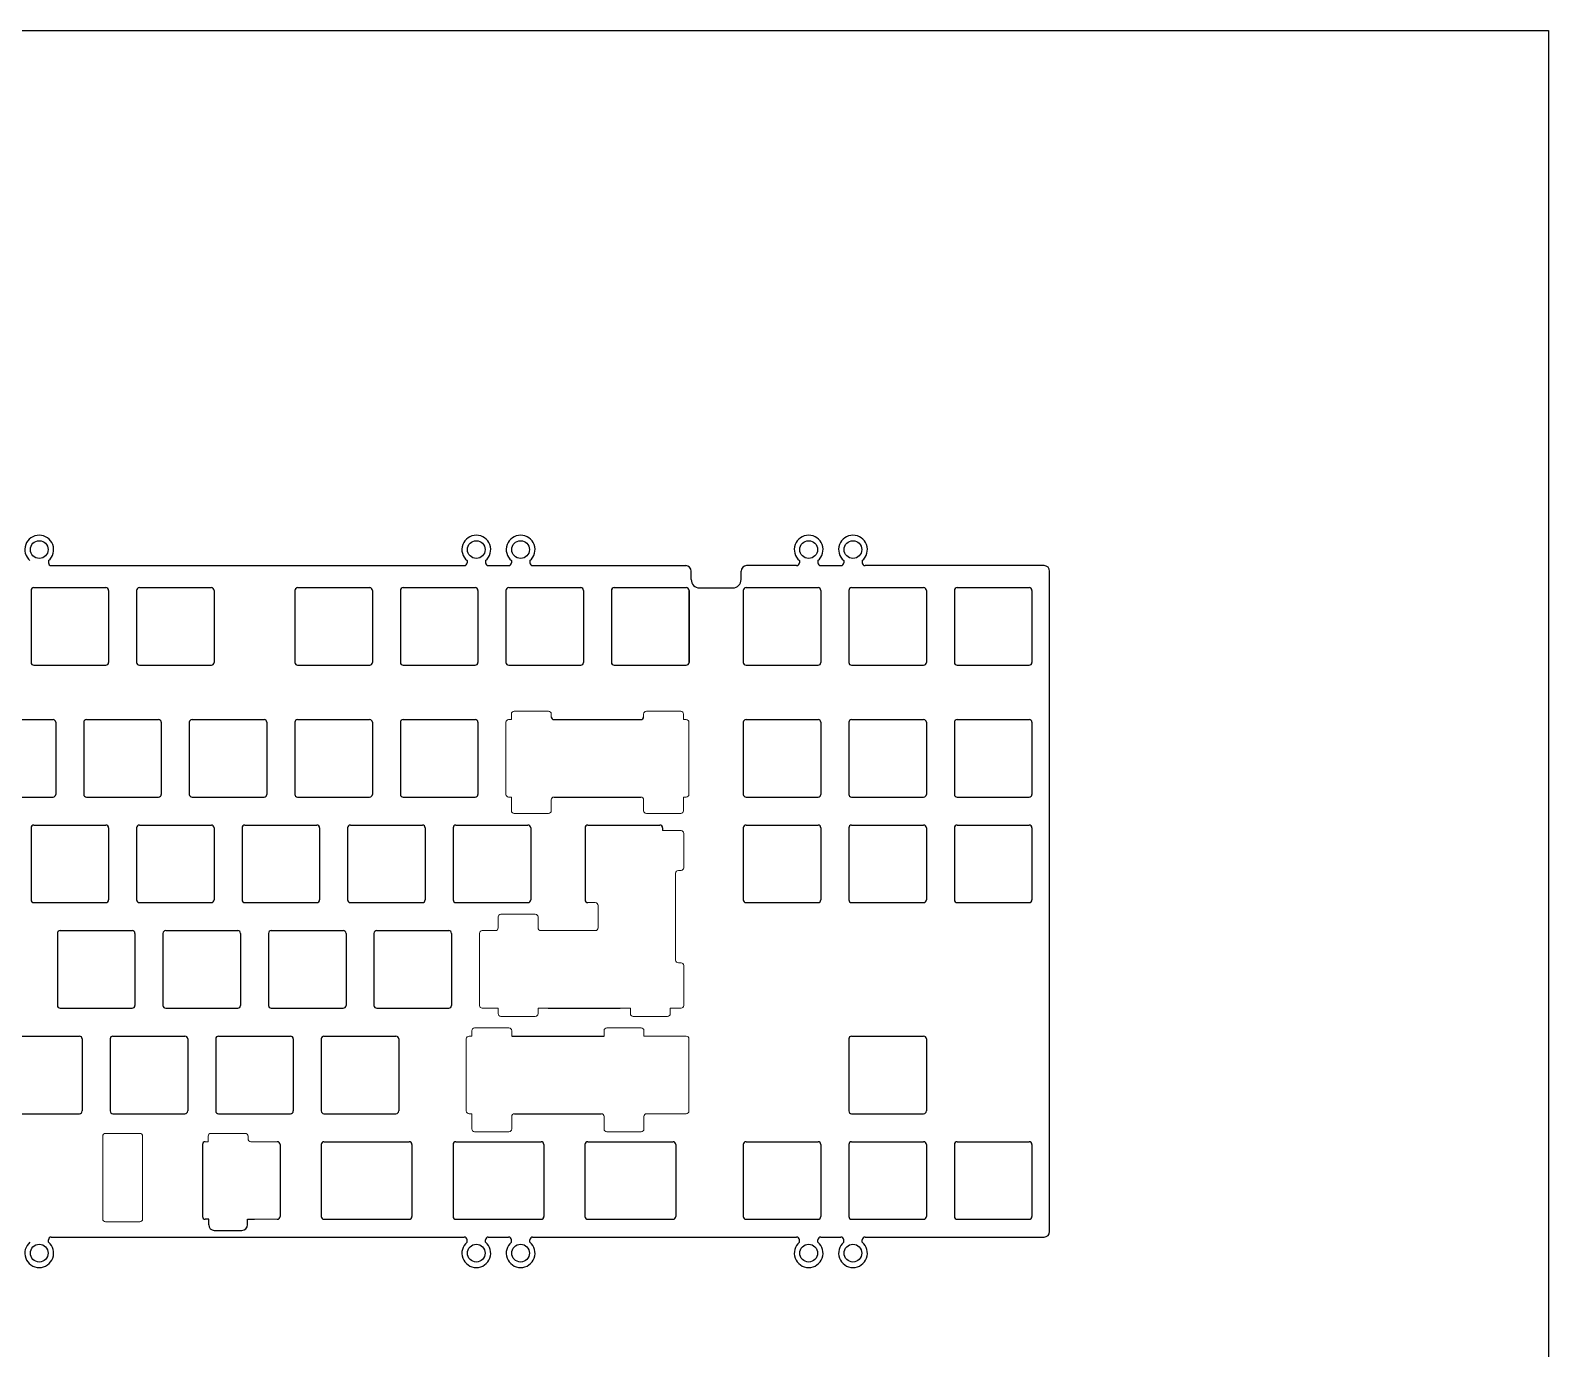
# Model space of a CAD drawing. Header units: millimetres. Extents: x 2604 to 3137, y 1244 to 1720.
# Drawn here: x 2862.5 to 3136.6, y 1482 to 1720 of the extents above; entities that cross this region are included whole.
import ezdxf

# ---------------------------------------------------------------- set-up
doc = ezdxf.new("R2010")
doc.units = ezdxf.units.MM

msp = doc.modelspace()

# ---------------------------------------------------------------- linework, layer by layer
for p, q in [((2865.74, 1624.25), (2865.74, 1623.84)), ((2866.24, 1623.34), (2940.8, 1623.34)), ((2941.3, 1624.25), (2941.3, 1623.84)), ((2944.64, 1624.25), (2944.64, 1623.84)), ((2945.14, 1623.34), (2948.8, 1623.34)), ((2949.3, 1624.25), (2949.3, 1623.84)), ((2952.64, 1624.25), (2952.64, 1623.84)), ((2953.14, 1623.34), (2980.77, 1623.34)), ((3000.8, 1623.34), (2991.77, 1623.34)), ((3001.3, 1624.25), (3001.3, 1623.84)), ((3004.64, 1624.25), (3004.64, 1623.84)), ((3005.14, 1623.34), (3008.8, 1623.34)), ((3009.3, 1624.25), (3009.3, 1623.84)), ((3012.64, 1624.25), (3012.64, 1623.84)), ((3045.47, 1623.34), (3013.14, 1623.34)), ((2981.77, 1620.82), (2981.77, 1622.36)), ((2990.77, 1620.82), (2990.77, 1622.34)), ((3046.47, 1503.14), (3046.47, 1622.34)), ((2862.59, 1618.87), (2862.59, 1605.87)), ((2863.09, 1619.37), (2876.09, 1619.37)), ((2876.59, 1618.87), (2876.59, 1605.87)), ((2881.64, 1618.87), (2881.64, 1605.87)), ((2882.14, 1619.37), (2895.14, 1619.37)), ((2895.64, 1618.87), (2895.64, 1605.87)), ((2910.22, 1618.87), (2910.22, 1605.87)), ((2910.72, 1619.37), (2923.72, 1619.37)), ((2924.22, 1618.87), (2924.22, 1605.87)), ((2929.27, 1618.87), (2929.27, 1605.87)), ((2929.77, 1619.37), (2942.77, 1619.37)), ((2943.27, 1618.87), (2943.27, 1605.87)), ((2948.32, 1618.87), (2948.32, 1605.87)), ((2948.82, 1619.37), (2961.82, 1619.37)), ((2962.32, 1618.87), (2962.32, 1605.87)), ((2967.37, 1618.87), (2967.37, 1605.87)), ((2967.87, 1619.37), (2980.87, 1619.37)), ((2981.37, 1618.87), (2981.37, 1605.87)), ((2983.27, 1619.32), (2989.27, 1619.32)), ((2991.17, 1618.87), (2991.17, 1605.87)), ((2991.67, 1619.37), (3004.67, 1619.37)), ((3005.17, 1618.87), (3005.17, 1605.87)), ((3010.22, 1618.87), (3010.22, 1605.87)), ((3010.72, 1619.37), (3023.72, 1619.37)), ((3024.22, 1618.87), (3024.22, 1605.87)), ((3029.27, 1618.87), (3029.27, 1605.87)), ((3029.77, 1619.37), (3042.77, 1619.37)), ((3043.27, 1618.87), (3043.27, 1605.87)), ((2863.09, 1605.37), (2876.09, 1605.37)), ((2882.14, 1605.37), (2895.14, 1605.37)), ((2910.72, 1605.37), (2923.72, 1605.37)), ((2929.77, 1605.37), (2942.77, 1605.37)), ((2948.82, 1605.37), (2961.82, 1605.37)), ((2967.87, 1605.37), (2980.87, 1605.37)), ((2991.67, 1605.37), (3004.67, 1605.37)), ((3010.72, 1605.37), (3023.72, 1605.37)), ((3029.77, 1605.37), (3042.77, 1605.37)), ((2853.56, 1595.56), (2866.56, 1595.56)), ((2872.61, 1595.56), (2885.61, 1595.56)), ((2891.66, 1595.56), (2904.66, 1595.56)), ((2910.71, 1595.56), (2923.71, 1595.56)), ((2929.76, 1595.56), (2942.76, 1595.56)), ((2957, 1595.56), (2972.68, 1595.56)), ((2991.67, 1595.56), (3004.67, 1595.56)), ((3010.72, 1595.56), (3023.72, 1595.56)), ((3029.77, 1595.56), (3042.77, 1595.56)), ((2867.06, 1595.06), (2867.06, 1582.06)), ((2872.11, 1595.06), (2872.11, 1582.06)), ((2886.11, 1595.06), (2886.11, 1582.06)), ((2891.16, 1595.06), (2891.16, 1582.06)), ((2905.16, 1595.06), (2905.16, 1582.06)), ((2910.21, 1595.06), (2910.21, 1582.06)), ((2924.21, 1595.06), (2924.21, 1582.06)), ((2929.26, 1595.06), (2929.26, 1582.06)), ((2943.26, 1595.06), (2943.26, 1582.06)), ((2991.17, 1595.06), (2991.17, 1582.06)), ((3005.17, 1595.06), (3005.17, 1582.06)), ((3010.22, 1595.06), (3010.22, 1582.06)), ((3024.22, 1595.06), (3024.22, 1582.06)), ((3029.27, 1595.06), (3029.27, 1582.06)), ((3043.27, 1595.06), (3043.27, 1582.06)), ((2853.56, 1581.56), (2866.56, 1581.56)), ((2872.61, 1581.56), (2885.61, 1581.56)), ((2891.66, 1581.56), (2904.66, 1581.56)), ((2910.71, 1581.56), (2923.71, 1581.56)), ((2929.76, 1581.56), (2942.76, 1581.56)), ((2957, 1581.56), (2972.68, 1581.56)), ((2991.67, 1581.56), (3004.67, 1581.56)), ((3010.72, 1581.56), (3023.72, 1581.56)), ((3029.77, 1581.56), (3042.77, 1581.56)), ((2862.59, 1576.01), (2862.59, 1563.01)), ((2863.09, 1576.51), (2876.09, 1576.51)), ((2876.59, 1576.01), (2876.59, 1563.01)), ((2881.64, 1576.01), (2881.64, 1563.01)), ((2882.14, 1576.51), (2895.14, 1576.51)), ((2895.64, 1576.01), (2895.64, 1563.01)), ((2900.69, 1576.01), (2900.69, 1563.01)), ((2901.19, 1576.51), (2914.19, 1576.51)), ((2914.69, 1576.01), (2914.69, 1563.01)), ((2919.74, 1576.01), (2919.74, 1563.01)), ((2920.24, 1576.51), (2933.24, 1576.51)), ((2933.74, 1576.01), (2933.74, 1563.01)), ((2938.79, 1576.01), (2938.79, 1563.01)), ((2939.29, 1576.51), (2952.29, 1576.51)), ((2952.79, 1576.01), (2952.79, 1563.01)), ((2962.6, 1576.01), (2962.6, 1563.01)), ((2963.1, 1576.51), (2976.1, 1576.51)), ((2976.6, 1576.01), (2976.6, 1575.52)), ((2991.17, 1576.01), (2991.17, 1563.01)), ((2991.67, 1576.51), (3004.67, 1576.51)), ((3005.17, 1576.01), (3005.17, 1563.01)), ((3010.22, 1576.01), (3010.22, 1563.01)), ((3010.72, 1576.51), (3023.72, 1576.51)), ((3024.22, 1576.01), (3024.22, 1563.01)), ((3029.27, 1576.01), (3029.27, 1563.01)), ((3029.77, 1576.51), (3042.77, 1576.51)), ((3043.27, 1576.01), (3043.27, 1563.01)), ((2863.09, 1562.51), (2876.09, 1562.51)), ((2882.14, 1562.51), (2895.14, 1562.51)), ((2901.19, 1562.51), (2914.19, 1562.51)), ((2920.24, 1562.51), (2933.24, 1562.51)), ((2939.29, 1562.51), (2952.29, 1562.51)), ((2991.67, 1562.51), (3004.67, 1562.51)), ((3010.72, 1562.51), (3023.72, 1562.51)), ((3029.77, 1562.51), (3042.77, 1562.51)), ((2867.35, 1556.96), (2867.35, 1543.96)), ((2867.85, 1557.46), (2880.85, 1557.46)), ((2881.35, 1556.96), (2881.35, 1543.96)), ((2886.4, 1556.96), (2886.4, 1543.96)), ((2886.9, 1557.46), (2899.9, 1557.46)), ((2900.4, 1556.96), (2900.4, 1543.96)), ((2905.45, 1556.96), (2905.45, 1543.96)), ((2905.95, 1557.46), (2918.95, 1557.46)), ((2919.45, 1556.96), (2919.45, 1543.96)), ((2924.5, 1556.96), (2924.5, 1543.96)), ((2925, 1557.46), (2938, 1557.46)), ((2938.5, 1556.96), (2938.5, 1543.96)), ((2867.85, 1543.46), (2880.85, 1543.46)), ((2886.9, 1543.46), (2899.9, 1543.46)), ((2905.95, 1543.46), (2918.95, 1543.46)), ((2925, 1543.46), (2938, 1543.46)), ((2955.96, 1543.46), (2968.96, 1543.46)), ((2858.32, 1538.41), (2871.32, 1538.41)), ((2871.82, 1537.91), (2871.82, 1524.91)), ((2876.87, 1537.91), (2876.87, 1524.91)), ((2877.37, 1538.41), (2890.37, 1538.41)), ((2890.87, 1537.91), (2890.87, 1524.91)), ((2895.92, 1537.91), (2895.92, 1524.91)), ((2896.42, 1538.41), (2909.42, 1538.41)), ((2909.92, 1537.91), (2909.92, 1524.91)), ((2914.97, 1537.91), (2914.97, 1524.91)), ((2915.47, 1538.41), (2928.47, 1538.41)), ((2928.97, 1537.91), (2928.97, 1524.91)), ((2949.36, 1538.41), (2966.03, 1538.41)), ((3010.22, 1537.91), (3010.22, 1524.91)), ((3010.72, 1538.41), (3023.72, 1538.41)), ((3024.22, 1537.91), (3024.22, 1524.91)), ((2858.32, 1524.41), (2871.32, 1524.41)), ((2877.37, 1524.41), (2890.37, 1524.41)), ((2896.42, 1524.41), (2909.42, 1524.41)), ((2915.47, 1524.41), (2928.47, 1524.41)), ((2949.86, 1524.41), (2965.53, 1524.41)), ((3010.72, 1524.41), (3023.72, 1524.41)), ((2893.54, 1518.86), (2893.54, 1505.86)), ((2907.54, 1518.86), (2907.54, 1505.86)), ((2914.97, 1518.86), (2914.97, 1505.86)), ((2915.47, 1519.36), (2930.86, 1519.36)), ((2931.36, 1518.86), (2931.36, 1505.86)), ((2938.78, 1518.86), (2938.78, 1505.86)), ((2939.28, 1519.36), (2954.67, 1519.36)), ((2955.17, 1518.86), (2955.17, 1505.86)), ((2962.59, 1518.86), (2962.59, 1505.86)), ((2963.09, 1519.36), (2978.48, 1519.36)), ((2978.98, 1518.86), (2978.98, 1505.86)), ((2991.17, 1518.86), (2991.17, 1505.86)), ((2991.67, 1519.36), (3004.67, 1519.36)), ((3005.17, 1518.86), (3005.17, 1505.86)), ((3010.22, 1518.86), (3010.22, 1505.86)), ((3010.72, 1519.36), (3023.72, 1519.36)), ((3024.22, 1518.86), (3024.22, 1505.86)), ((3029.27, 1518.86), (3029.27, 1505.86)), ((3029.77, 1519.36), (3042.77, 1519.36)), ((3043.27, 1518.86), (3043.27, 1505.86)), ((2894.66, 1505.36), (2894.04, 1505.36)), ((2894.66, 1505.36), (2894.66, 1505.36)), ((2894.66, 1504.36), (2894.66, 1505.36)), ((2901.66, 1505.36), (2901.66, 1505.36)), ((2901.66, 1504.36), (2901.66, 1505.36)), ((2901.66, 1505.36), (2902.94, 1505.36)), ((2915.47, 1505.36), (2930.86, 1505.36)), ((2939.28, 1505.36), (2954.67, 1505.36)), ((2963.09, 1505.36), (2978.48, 1505.36)), ((2991.67, 1505.36), (3004.67, 1505.36)), ((3010.72, 1505.36), (3023.72, 1505.36)), ((3029.77, 1505.36), (3042.77, 1505.36)), ((2866.24, 1502.14), (2940.8, 1502.14)), ((2895.66, 1503.36), (2900.66, 1503.36)), ((2945.14, 1502.14), (2948.8, 1502.14)), ((2953.14, 1502.14), (3000.8, 1502.14)), ((3005.14, 1502.14), (3008.8, 1502.14)), ((3013.14, 1502.14), (3045.47, 1502.14)), ((2865.74, 1501.23), (2865.74, 1501.64)), ((2941.3, 1501.23), (2941.3, 1501.64)), ((2944.64, 1501.23), (2944.64, 1501.64)), ((2949.3, 1501.23), (2949.3, 1501.64)), ((2952.64, 1501.23), (2952.64, 1501.64)), ((3001.3, 1501.23), (3001.3, 1501.64)), ((3004.64, 1501.23), (3004.64, 1501.64)), ((3009.3, 1501.23), (3009.3, 1501.64)), ((3012.64, 1501.23), (3012.64, 1501.64))]:
    msp.add_line(p, q)
at = {"color": 7, "linetype": 'Continuous', "lineweight": 15}
for p, q in [((2862.59, 1605.87), (2862.59, 1618.87)), ((2863.09, 1619.37), (2876.09, 1619.37)), ((2876.59, 1605.87), (2876.59, 1618.87)), ((2881.64, 1605.87), (2881.64, 1618.87)), ((2882.14, 1619.37), (2895.14, 1619.37)), ((2895.64, 1605.87), (2895.64, 1618.87)), ((2910.21, 1605.87), (2910.21, 1618.87)), ((2910.71, 1619.37), (2923.71, 1619.37)), ((2924.21, 1605.87), (2924.21, 1618.87)), ((2929.26, 1605.87), (2929.26, 1618.87)), ((2929.76, 1619.37), (2942.76, 1619.37)), ((2943.26, 1605.87), (2943.26, 1618.87)), ((2948.31, 1605.87), (2948.31, 1618.87)), ((2948.81, 1619.37), (2961.81, 1619.37)), ((2962.31, 1605.87), (2962.31, 1618.87)), ((2967.36, 1605.87), (2967.36, 1618.87)), ((2967.86, 1619.37), (2980.86, 1619.37)), ((2981.36, 1605.87), (2981.36, 1618.87)), ((2991.17, 1605.87), (2991.17, 1618.87)), ((2991.67, 1619.37), (3004.67, 1619.37)), ((3005.17, 1605.87), (3005.17, 1618.87)), ((3010.22, 1605.87), (3010.22, 1618.87)), ((3010.72, 1619.37), (3023.72, 1619.37)), ((3024.22, 1605.87), (3024.22, 1618.87)), ((3029.27, 1605.87), (3029.27, 1618.87)), ((3029.77, 1619.37), (3042.77, 1619.37)), ((3043.27, 1605.87), (3043.27, 1618.87)), ((2863.09, 1605.37), (2876.09, 1605.37)), ((2882.14, 1605.37), (2895.14, 1605.37)), ((2910.71, 1605.37), (2923.71, 1605.37)), ((2929.76, 1605.37), (2942.76, 1605.37)), ((2948.81, 1605.37), (2961.81, 1605.37)), ((2967.86, 1605.37), (2980.86, 1605.37)), ((2991.67, 1605.37), (3004.67, 1605.37)), ((3010.72, 1605.37), (3023.72, 1605.37)), ((3029.77, 1605.37), (3042.77, 1605.37)), ((2853.56, 1595.56), (2866.56, 1595.56)), ((2872.61, 1595.56), (2885.61, 1595.56)), ((2891.66, 1595.56), (2904.66, 1595.56)), ((2910.71, 1595.56), (2923.71, 1595.56)), ((2929.76, 1595.56), (2942.76, 1595.56)), ((2948.81, 1595.56), (2949.3, 1595.56)), ((2949.3, 1595.56), (2949.3, 1596.55)), ((2949.8, 1597.05), (2956, 1597.05)), ((2956.5, 1596.06), (2956.5, 1596.55)), ((2973.18, 1596.06), (2973.18, 1596.55)), ((2973.67, 1597.05), (2979.88, 1597.05)), ((2980.38, 1595.56), (2980.38, 1596.55)), ((2980.38, 1595.56), (2980.86, 1595.56)), ((2991.67, 1595.56), (3004.67, 1595.56)), ((3010.72, 1595.56), (3023.72, 1595.56)), ((3029.77, 1595.56), (3042.77, 1595.56)), ((2867.06, 1582.06), (2867.06, 1595.06)), ((2872.11, 1582.06), (2872.11, 1595.06)), ((2886.11, 1582.06), (2886.11, 1595.06)), ((2891.16, 1582.06), (2891.16, 1595.06)), ((2905.16, 1582.06), (2905.16, 1595.06)), ((2910.21, 1582.06), (2910.21, 1595.06)), ((2924.21, 1582.06), (2924.21, 1595.06)), ((2929.26, 1582.06), (2929.26, 1595.06)), ((2943.26, 1582.06), (2943.26, 1595.06)), ((2948.31, 1582.06), (2948.31, 1595.06)), ((2981.36, 1582.06), (2981.36, 1595.06)), ((2991.17, 1582.06), (2991.17, 1595.06)), ((3005.17, 1582.06), (3005.17, 1595.06)), ((3010.22, 1582.06), (3010.22, 1595.06)), ((3024.22, 1582.06), (3024.22, 1595.06)), ((3029.27, 1582.06), (3029.27, 1595.06)), ((3043.27, 1582.06), (3043.27, 1595.06)), ((2853.56, 1581.56), (2866.56, 1581.56)), ((2872.61, 1581.56), (2885.61, 1581.56)), ((2891.66, 1581.56), (2904.66, 1581.56)), ((2910.71, 1581.56), (2923.71, 1581.56)), ((2929.76, 1581.56), (2942.76, 1581.56)), ((2948.81, 1581.56), (2949.3, 1581.56)), ((2949.3, 1579.11), (2949.3, 1581.56)), ((2980.38, 1581.56), (2980.86, 1581.56)), ((2980.38, 1579.11), (2980.38, 1581.56)), ((2991.67, 1581.56), (3004.67, 1581.56)), ((3010.72, 1581.56), (3023.72, 1581.56)), ((3029.77, 1581.56), (3042.77, 1581.56)), ((2956.5, 1579.11), (2956.5, 1581.06)), ((2973.18, 1579.11), (2973.18, 1581.06)), ((2862.59, 1563.01), (2862.59, 1576.01)), ((2863.09, 1576.51), (2876.09, 1576.51)), ((2876.59, 1563.01), (2876.59, 1576.01)), ((2881.64, 1563.01), (2881.64, 1576.01)), ((2882.14, 1576.51), (2895.14, 1576.51)), ((2895.64, 1563.01), (2895.64, 1576.01)), ((2900.69, 1563.01), (2900.69, 1576.01)), ((2901.19, 1576.51), (2914.19, 1576.51)), ((2914.69, 1563.01), (2914.69, 1576.01)), ((2919.74, 1563.01), (2919.74, 1576.01)), ((2920.24, 1576.51), (2933.24, 1576.51)), ((2933.74, 1563.01), (2933.74, 1576.01)), ((2938.79, 1563.01), (2938.79, 1576.01)), ((2939.29, 1576.51), (2952.29, 1576.51)), ((2949.8, 1578.61), (2956, 1578.61)), ((2952.79, 1563.01), (2952.79, 1576.01)), ((2973.67, 1578.61), (2979.88, 1578.61)), ((2976.6, 1575.52), (2976.6, 1576.01)), ((2991.17, 1563.01), (2991.17, 1576.01)), ((2991.67, 1576.51), (3004.67, 1576.51)), ((3005.17, 1563.01), (3005.17, 1576.01)), ((3010.22, 1563.01), (3010.22, 1576.01)), ((3010.72, 1576.51), (3023.72, 1576.51)), ((3024.22, 1563.01), (3024.22, 1576.01)), ((3029.27, 1563.01), (3029.27, 1576.01)), ((3029.77, 1576.51), (3042.77, 1576.51)), ((3043.27, 1563.01), (3043.27, 1576.01)), ((2976.6, 1575.52), (2979.93, 1575.52)), ((2980.43, 1575.02), (2980.43, 1568.82)), ((2978.95, 1567.82), (2978.95, 1552.15)), ((2979.45, 1568.32), (2979.93, 1568.32)), ((2863.09, 1562.51), (2876.09, 1562.51)), ((2882.14, 1562.51), (2895.14, 1562.51)), ((2901.19, 1562.51), (2914.19, 1562.51)), ((2920.24, 1562.51), (2933.24, 1562.51)), ((2939.29, 1562.51), (2952.29, 1562.51)), ((2963.1, 1562.51), (2964.45, 1562.51)), ((2991.67, 1562.51), (3004.67, 1562.51)), ((3010.72, 1562.51), (3023.72, 1562.51)), ((3029.77, 1562.51), (3042.77, 1562.51)), ((2946.92, 1559.92), (2946.92, 1557.96)), ((2953.62, 1560.42), (2947.42, 1560.42)), ((2954.12, 1559.92), (2954.12, 1557.96)), ((2964.95, 1562.01), (2964.95, 1557.96)), ((2867.35, 1543.96), (2867.35, 1556.96)), ((2867.85, 1557.46), (2880.85, 1557.46)), ((2881.35, 1543.96), (2881.35, 1556.96)), ((2886.4, 1543.96), (2886.4, 1556.96)), ((2886.9, 1557.46), (2899.9, 1557.46)), ((2900.4, 1543.96), (2900.4, 1556.96)), ((2905.45, 1543.96), (2905.45, 1556.96)), ((2905.95, 1557.46), (2918.95, 1557.46)), ((2919.45, 1543.96), (2919.45, 1556.96)), ((2924.5, 1543.96), (2924.5, 1556.96)), ((2925, 1557.46), (2938, 1557.46)), ((2938.5, 1543.96), (2938.5, 1556.96)), ((2943.55, 1556.96), (2943.55, 1543.96)), ((2946.42, 1557.46), (2944.05, 1557.46)), ((2964.45, 1557.46), (2954.62, 1557.46)), ((2979.45, 1551.65), (2979.93, 1551.65)), ((2980.43, 1551.15), (2980.43, 1543.96)), ((2867.85, 1543.46), (2880.85, 1543.46)), ((2886.9, 1543.46), (2899.9, 1543.46)), ((2905.95, 1543.46), (2918.95, 1543.46)), ((2925, 1543.46), (2938, 1543.46)), ((2946.92, 1543.46), (2944.05, 1543.46)), ((2946.92, 1542.48), (2946.92, 1543.46)), ((2970.79, 1543.46), (2954.12, 1543.46)), ((2954.12, 1543.46), (2954.12, 1542.48)), ((2970.79, 1543.46), (2970.79, 1542.48)), ((2977.99, 1543.46), (2979.93, 1543.46)), ((2977.99, 1543.46), (2977.99, 1542.48)), ((2953.62, 1541.98), (2947.42, 1541.98)), ((2977.49, 1541.98), (2971.29, 1541.98)), ((2858.32, 1538.41), (2871.32, 1538.41)), ((2871.82, 1524.91), (2871.82, 1537.91)), ((2876.87, 1524.91), (2876.87, 1537.91)), ((2877.37, 1538.41), (2890.37, 1538.41)), ((2890.87, 1524.91), (2890.87, 1537.91)), ((2895.92, 1524.91), (2895.92, 1537.91)), ((2896.42, 1538.41), (2909.42, 1538.41)), ((2909.92, 1524.91), (2909.92, 1537.91)), ((2914.97, 1524.91), (2914.97, 1537.91)), ((2915.47, 1538.41), (2928.47, 1538.41)), ((2928.97, 1524.91), (2928.97, 1537.91)), ((2941.17, 1524.91), (2941.17, 1537.91)), ((2941.67, 1538.41), (2942.16, 1538.41)), ((2942.16, 1538.41), (2942.16, 1539.4)), ((2942.66, 1539.9), (2948.86, 1539.9)), ((2949.36, 1538.41), (2949.36, 1539.4)), ((2966.03, 1538.41), (2966.03, 1539.4)), ((2966.53, 1539.9), (2972.73, 1539.9)), ((2973.23, 1538.41), (2973.23, 1539.4)), ((2980.86, 1538.41), (2973.23, 1538.41)), ((2981.36, 1524.91), (2981.36, 1537.91)), ((3010.22, 1524.91), (3010.22, 1537.91)), ((3010.72, 1538.41), (3023.72, 1538.41)), ((3024.22, 1524.91), (3024.22, 1537.91)), ((2858.32, 1524.41), (2871.32, 1524.41)), ((2877.37, 1524.41), (2890.37, 1524.41)), ((2896.42, 1524.41), (2909.42, 1524.41)), ((2915.47, 1524.41), (2928.47, 1524.41)), ((2941.67, 1524.41), (2942.16, 1524.41)), ((2942.16, 1521.66), (2942.16, 1524.41)), ((2949.36, 1521.66), (2949.36, 1523.91)), ((2966.03, 1521.66), (2966.03, 1523.91)), ((2973.23, 1521.66), (2973.23, 1523.91)), ((2980.86, 1524.41), (2973.73, 1524.41)), ((3010.72, 1524.41), (3023.72, 1524.41)), ((2875.54, 1505.41), (2875.54, 1520.35)), ((2876.04, 1520.85), (2882.24, 1520.85)), ((2882.74, 1505.41), (2882.74, 1520.35)), ((2893.54, 1505.86), (2893.54, 1518.86)), ((2894.04, 1519.36), (2894.56, 1519.36)), ((2894.56, 1519.36), (2894.56, 1520.35)), ((2895.06, 1520.85), (2901.26, 1520.85)), ((2901.76, 1519.86), (2901.76, 1520.35)), ((2907.04, 1519.36), (2902.26, 1519.36)), ((2907.54, 1505.86), (2907.54, 1518.86)), ((2914.97, 1505.86), (2914.97, 1518.86)), ((2915.47, 1519.36), (2930.86, 1519.36)), ((2931.36, 1505.86), (2931.36, 1518.86)), ((2938.79, 1505.86), (2938.79, 1518.86)), ((2939.29, 1519.36), (2954.67, 1519.36)), ((2942.66, 1521.16), (2948.86, 1521.16)), ((2955.17, 1505.86), (2955.17, 1518.86)), ((2962.6, 1505.86), (2962.6, 1518.86)), ((2963.1, 1519.36), (2978.48, 1519.36)), ((2966.53, 1521.16), (2972.73, 1521.16)), ((2978.98, 1505.86), (2978.98, 1518.86)), ((2991.17, 1505.86), (2991.17, 1518.86)), ((2991.67, 1519.36), (3004.67, 1519.36)), ((3005.17, 1505.86), (3005.17, 1518.86)), ((3010.22, 1505.86), (3010.22, 1518.86)), ((3010.72, 1519.36), (3023.72, 1519.36)), ((3024.22, 1505.86), (3024.22, 1518.86)), ((3029.27, 1505.86), (3029.27, 1518.86)), ((3029.77, 1519.36), (3042.77, 1519.36)), ((3043.27, 1505.86), (3043.27, 1518.86)), ((2876.04, 1504.91), (2882.24, 1504.91)), ((2894.04, 1505.36), (2894.36, 1505.36)), ((2907.04, 1505.36), (2901.96, 1505.36)), ((2915.47, 1505.36), (2930.86, 1505.36)), ((2939.29, 1505.36), (2954.67, 1505.36)), ((2963.1, 1505.36), (2978.48, 1505.36)), ((2991.67, 1505.36), (3004.67, 1505.36)), ((3010.72, 1505.36), (3023.72, 1505.36)), ((3029.77, 1505.36), (3042.77, 1505.36))]:
    msp.add_line(p, q, dxfattribs=at)
msp.add_lwpolyline([(2603.59, 1719.96), (3136.55, 1719.96), (3136.55, 1244.05), (2603.59, 1244.05)], close=True)
for centre in [(2864.07, 1626.24), (2942.97, 1626.24), (2950.97, 1626.24), (3002.97, 1626.24), (3010.97, 1626.24), (2864.07, 1499.24), (2942.97, 1499.24), (2950.97, 1499.24), (3002.97, 1499.24), (3010.97, 1499.24)]:
    msp.add_circle(centre, 1.6)
for centre, radius, start, end in [((2864.07, 1626.24), 2.6, 310, 230), ((2942.97, 1626.24), 2.6, 310, 230), ((2950.97, 1626.24), 2.6, 310, 230), ((3002.97, 1626.24), 2.6, 310, 230), ((3010.97, 1626.24), 2.6, 310, 230), ((2866.24, 1623.84), 0.5, 180, 270), ((2940.8, 1623.84), 0.5, 270, 0), ((2945.14, 1623.84), 0.5, 180, 270), ((2948.8, 1623.84), 0.5, 270, 0), ((2953.14, 1623.84), 0.5, 180, 270), ((2980.77, 1622.34), 1, 360, 90), ((2991.77, 1622.34), 1, 90, 180), ((3000.8, 1623.84), 0.5, 270, 0), ((3005.14, 1623.84), 0.5, 180, 270), ((3008.8, 1623.84), 0.5, 270, 0), ((3013.14, 1623.84), 0.5, 180, 270), ((3045.47, 1622.34), 1, 0, 90), ((2983.27, 1620.82), 1.5, 180, 270), ((2989.27, 1620.82), 1.5, 270, 0), ((2863.09, 1618.87), 0.5, 90, 180), ((2876.09, 1618.87), 0.5, 0, 90), ((2882.14, 1618.87), 0.5, 90, 180), ((2895.14, 1618.87), 0.5, 0, 90), ((2910.72, 1618.87), 0.5, 90, 180), ((2923.72, 1618.87), 0.5, 0, 90), ((2929.77, 1618.87), 0.5, 90, 180), ((2942.77, 1618.87), 0.5, 0, 90), ((2948.82, 1618.87), 0.5, 90, 180), ((2961.82, 1618.87), 0.5, 0, 90), ((2967.87, 1618.87), 0.5, 90, 180), ((2980.87, 1618.87), 0.5, 0, 90), ((2991.67, 1618.87), 0.5, 90, 180), ((3004.67, 1618.87), 0.5, 0, 90), ((3010.72, 1618.87), 0.5, 90, 180), ((3023.72, 1618.87), 0.5, 0, 90), ((3029.77, 1618.87), 0.5, 90, 180), ((3042.77, 1618.87), 0.5, 0, 90), ((2863.09, 1605.87), 0.5, 180, 270), ((2876.09, 1605.87), 0.5, 270, 0), ((2882.14, 1605.87), 0.5, 180, 270), ((2895.14, 1605.87), 0.5, 270, 0), ((2910.72, 1605.87), 0.5, 180, 270), ((2923.72, 1605.87), 0.5, 270, 0), ((2929.77, 1605.87), 0.5, 180, 270), ((2942.77, 1605.87), 0.5, 270, 0), ((2948.82, 1605.87), 0.5, 180, 270), ((2961.82, 1605.87), 0.5, 270, 0), ((2967.87, 1605.87), 0.5, 180, 270), ((2980.87, 1605.87), 0.5, 270, 0), ((2991.67, 1605.87), 0.5, 180, 270), ((3004.67, 1605.87), 0.5, 270, 0), ((3010.72, 1605.87), 0.5, 180, 270), ((3023.72, 1605.87), 0.5, 270, 0), ((3029.77, 1605.87), 0.5, 180, 270), ((3042.77, 1605.87), 0.5, 270, 0), ((2866.56, 1595.06), 0.5, 0, 90), ((2872.61, 1595.06), 0.5, 90, 180), ((2885.61, 1595.06), 0.5, 0, 90), ((2891.66, 1595.06), 0.5, 90, 180), ((2904.66, 1595.06), 0.5, 0, 90), ((2910.71, 1595.06), 0.5, 90, 180), ((2923.71, 1595.06), 0.5, 0, 90), ((2929.76, 1595.06), 0.5, 90, 180), ((2942.76, 1595.06), 0.5, 0, 90), ((2957, 1596.06), 0.5, 180, 270), ((2972.68, 1596.06), 0.5, 270, 0), ((2991.67, 1595.06), 0.5, 90, 180), ((3004.67, 1595.06), 0.5, 0, 90), ((3010.72, 1595.06), 0.5, 90, 180), ((3023.72, 1595.06), 0.5, 0, 90), ((3029.77, 1595.06), 0.5, 90, 180), ((3042.77, 1595.06), 0.5, 0, 90), ((2866.56, 1582.06), 0.5, 270, 0), ((2872.61, 1582.06), 0.5, 180, 270), ((2885.61, 1582.06), 0.5, 270, 0), ((2891.66, 1582.06), 0.5, 180, 270), ((2904.66, 1582.06), 0.5, 270, 0), ((2910.71, 1582.06), 0.5, 180, 270), ((2923.71, 1582.06), 0.5, 270, 0), ((2929.76, 1582.06), 0.5, 180, 270), ((2942.76, 1582.06), 0.5, 270, 0), ((2991.67, 1582.06), 0.5, 180, 270), ((3004.67, 1582.06), 0.5, 270, 0), ((3010.72, 1582.06), 0.5, 180, 270), ((3023.72, 1582.06), 0.5, 270, 0), ((3029.77, 1582.06), 0.5, 180, 270), ((3042.77, 1582.06), 0.5, 270, 0), ((2863.09, 1576.01), 0.5, 90, 180), ((2876.09, 1576.01), 0.5, 0, 90), ((2882.14, 1576.01), 0.5, 90, 180), ((2895.14, 1576.01), 0.5, 0, 90), ((2901.19, 1576.01), 0.5, 90, 180), ((2914.19, 1576.01), 0.5, 0, 90), ((2920.24, 1576.01), 0.5, 90, 180), ((2933.24, 1576.01), 0.5, 0, 90), ((2939.29, 1576.01), 0.5, 90, 180), ((2952.29, 1576.01), 0.5, 0, 90), ((2963.1, 1576.01), 0.5, 90, 180), ((2976.1, 1576.01), 0.5, 0, 90), ((2991.67, 1576.01), 0.5, 90, 180), ((3004.67, 1576.01), 0.5, 0, 90), ((3010.72, 1576.01), 0.5, 90, 180), ((3023.72, 1576.01), 0.5, 0, 90), ((3029.77, 1576.01), 0.5, 90, 180), ((3042.77, 1576.01), 0.5, 0, 90), ((2863.09, 1563.01), 0.5, 180, 270), ((2876.09, 1563.01), 0.5, 270, 0), ((2882.14, 1563.01), 0.5, 180, 270), ((2895.14, 1563.01), 0.5, 270, 0), ((2901.19, 1563.01), 0.5, 180, 270), ((2914.19, 1563.01), 0.5, 270, 0), ((2920.24, 1563.01), 0.5, 180, 270), ((2933.24, 1563.01), 0.5, 270, 0), ((2939.29, 1563.01), 0.5, 180, 270), ((2952.29, 1563.01), 0.5, 270, 0), ((2963.1, 1563.01), 0.5, 180, 270), ((2991.67, 1563.01), 0.5, 180, 270), ((3004.67, 1563.01), 0.5, 270, 0), ((3010.72, 1563.01), 0.5, 180, 270), ((3023.72, 1563.01), 0.5, 270, 0), ((3029.77, 1563.01), 0.5, 180, 270), ((3042.77, 1563.01), 0.5, 270, 0), ((2867.85, 1556.96), 0.5, 90, 180), ((2880.85, 1556.96), 0.5, 0, 90), ((2886.9, 1556.96), 0.5, 90, 180), ((2899.9, 1556.96), 0.5, 0, 90), ((2905.95, 1556.96), 0.5, 90, 180), ((2918.95, 1556.96), 0.5, 0, 90), ((2925, 1556.96), 0.5, 90, 180), ((2938, 1556.96), 0.5, 0, 90), ((2867.85, 1543.96), 0.5, 180, 270), ((2880.85, 1543.96), 0.5, 270, 0), ((2886.9, 1543.96), 0.5, 180, 270), ((2899.9, 1543.96), 0.5, 270, 0), ((2905.95, 1543.96), 0.5, 180, 270), ((2918.95, 1543.96), 0.5, 270, 0), ((2925, 1543.96), 0.5, 180, 270), ((2938, 1543.96), 0.5, 270, 0), ((2871.32, 1537.91), 0.5, 0, 90), ((2877.37, 1537.91), 0.5, 90, 180), ((2890.37, 1537.91), 0.5, 0, 90), ((2896.42, 1537.91), 0.5, 90, 180), ((2909.42, 1537.91), 0.5, 0, 90), ((2915.47, 1537.91), 0.5, 90, 180), ((2928.47, 1537.91), 0.5, 0, 90), ((3010.72, 1537.91), 0.5, 90, 180), ((3023.72, 1537.91), 0.5, 0, 90), ((2871.32, 1524.91), 0.5, 270, 0), ((2877.37, 1524.91), 0.5, 180, 270), ((2890.37, 1524.91), 0.5, 270, 0), ((2896.42, 1524.91), 0.5, 180, 270), ((2909.42, 1524.91), 0.5, 270, 0), ((2915.47, 1524.91), 0.5, 180, 270), ((2928.47, 1524.91), 0.5, 270, 0), ((3010.72, 1524.91), 0.5, 180, 270), ((3023.72, 1524.91), 0.5, 270, 0), ((2894.04, 1518.86), 0.5, 90, 180), ((2907.04, 1518.86), 0.5, 0, 90), ((2915.47, 1518.86), 0.5, 90, 180), ((2930.86, 1518.86), 0.5, 0, 90), ((2939.28, 1518.86), 0.5, 90, 180), ((2954.67, 1518.86), 0.5, 0, 90), ((2963.09, 1518.86), 0.5, 90, 180), ((2978.48, 1518.86), 0.5, 0, 90), ((2991.67, 1518.86), 0.5, 90, 180), ((3004.67, 1518.86), 0.5, 0, 90), ((3010.72, 1518.86), 0.5, 90, 180), ((3023.72, 1518.86), 0.5, 0, 90), ((3029.77, 1518.86), 0.5, 90, 180), ((3042.77, 1518.86), 0.5, 0, 90), ((2894.04, 1505.86), 0.5, 180, 270), ((2907.04, 1505.86), 0.5, 270, 0), ((2915.47, 1505.86), 0.5, 180, 270), ((2930.86, 1505.86), 0.5, 270, 0), ((2939.28, 1505.86), 0.5, 180, 270), ((2954.67, 1505.86), 0.5, 270, 0), ((2963.09, 1505.86), 0.5, 180, 270), ((2978.48, 1505.86), 0.5, 270, 0), ((2991.67, 1505.86), 0.5, 180, 270), ((3004.67, 1505.86), 0.5, 270, 0), ((3010.72, 1505.86), 0.5, 180, 270), ((3023.72, 1505.86), 0.5, 270, 0), ((3029.77, 1505.86), 0.5, 180, 270), ((3042.77, 1505.86), 0.5, 270, 0), ((2866.24, 1501.64), 0.5, 90, 180), ((2895.66, 1504.36), 1, 180, 270), ((2900.66, 1504.36), 1, 270, 360), ((2940.8, 1501.64), 0.5, 0, 90), ((2945.14, 1501.64), 0.5, 90, 180), ((2948.8, 1501.64), 0.5, 0, 90), ((2953.14, 1501.64), 0.5, 90, 180), ((3000.8, 1501.64), 0.5, 0, 90), ((3005.14, 1501.64), 0.5, 90, 180), ((3008.8, 1501.64), 0.5, 0, 90), ((3013.14, 1501.64), 0.5, 90, 180), ((3045.47, 1503.14), 1, 270, 0), ((2864.07, 1499.24), 2.6, 130, 50), ((2942.97, 1499.24), 2.6, 130, 50), ((2950.97, 1499.24), 2.6, 130, 50), ((3002.97, 1499.24), 2.6, 130, 50), ((3010.97, 1499.24), 2.6, 130, 50)]:
    msp.add_arc(centre, radius, start, end)
for centre, start, end in [((2863.09, 1618.87), 89.9999, 179.9998), ((2876.09, 1618.87), 359.9999, 90), ((2882.14, 1618.87), 89.9999, 179.9998), ((2895.14, 1618.87), 359.9999, 90), ((2910.71, 1618.87), 89.9991, 179.9998), ((2923.71, 1618.87), 359.9999, 89.9997), ((2929.76, 1618.87), 89.9991, 179.9998), ((2942.76, 1618.87), 359.9999, 89.9997), ((2948.81, 1618.87), 89.9999, 179.9998), ((2961.81, 1618.87), 359.9999, 90), ((2967.86, 1618.87), 89.9999, 179.9998), ((2980.86, 1618.87), 359.9999, 90), ((2991.67, 1618.87), 89.9991, 179.9998), ((3004.67, 1618.87), 359.9999, 89.9997), ((3010.72, 1618.87), 89.9991, 179.9998), ((3023.72, 1618.87), 359.9999, 89.9997), ((3029.77, 1618.87), 89.9991, 179.9998), ((3042.77, 1618.87), 359.9999, 89.9997), ((2863.09, 1605.87), 179.9998, 270.0001), ((2876.09, 1605.87), 270, 0.0005), ((2882.14, 1605.87), 179.9998, 270.0001), ((2895.14, 1605.87), 270, 0.0005), ((2910.71, 1605.87), 179.9998, 270.0009), ((2923.71, 1605.87), 270.0003, 0.0005), ((2929.76, 1605.87), 179.9998, 270.0009), ((2942.76, 1605.87), 270.0003, 0.0005), ((2948.81, 1605.87), 179.9998, 270.0001), ((2961.81, 1605.87), 270, 0.0005), ((2967.86, 1605.87), 179.9998, 270.0001), ((2980.86, 1605.87), 270, 0.0005), ((2991.67, 1605.87), 179.9998, 270.0009), ((3004.67, 1605.87), 270.0003, 0.0005), ((3010.72, 1605.87), 179.9998, 270.0009), ((3023.72, 1605.87), 270.0003, 0.0005), ((3029.77, 1605.87), 179.9998, 270.0009), ((3042.77, 1605.87), 270.0003, 0.0005), ((2866.56, 1595.06), 359.9999, 89.9997), ((2872.61, 1595.06), 89.9991, 179.9998), ((2885.61, 1595.06), 359.9999, 89.9997), ((2891.66, 1595.06), 89.9991, 179.9998), ((2904.66, 1595.06), 359.9999, 89.9997), ((2910.71, 1595.06), 89.9991, 179.9998), ((2923.71, 1595.06), 359.9999, 89.9997), ((2929.76, 1595.06), 89.9991, 179.9998), ((2942.76, 1595.06), 359.9999, 89.9997), ((2948.81, 1595.06), 89.9991, 179.9998), ((2949.8, 1596.55), 90, 180), ((2956, 1596.55), 0, 90), ((2973.67, 1596.55), 90, 180), ((2979.88, 1596.55), 0, 90), ((2980.86, 1595.06), 0.0002, 89.8896), ((2991.67, 1595.06), 89.9991, 179.9998), ((3004.67, 1595.06), 359.9999, 89.9997), ((3010.72, 1595.06), 89.9991, 179.9998), ((3023.72, 1595.06), 359.9999, 89.9997), ((3029.77, 1595.06), 89.9991, 179.9998), ((3042.77, 1595.06), 359.9999, 89.9997), ((2866.56, 1582.06), 270.0003, 0.0005), ((2872.61, 1582.06), 179.9998, 270.0009), ((2885.61, 1582.06), 270.0003, 0.0005), ((2891.66, 1582.06), 179.9998, 270.0009), ((2904.66, 1582.06), 270.0003, 0.0005), ((2910.71, 1582.06), 179.9998, 270.0009), ((2923.71, 1582.06), 270.0003, 0.0005), ((2929.76, 1582.06), 179.9998, 270.0009), ((2942.76, 1582.06), 270.0003, 0.0005), ((2948.81, 1582.06), 179.9998, 270.0009), ((2957, 1581.06), 90, 180), ((2972.68, 1581.06), 0, 90), ((2980.86, 1582.06), 270.0818, 0.0002), ((2991.67, 1582.06), 179.9998, 270.0009), ((3004.67, 1582.06), 270.0003, 0.0005), ((3010.72, 1582.06), 179.9998, 270.0009), ((3023.72, 1582.06), 270.0003, 0.0005), ((3029.77, 1582.06), 179.9998, 270.0009), ((3042.77, 1582.06), 270.0003, 0.0005), ((2949.8, 1579.11), 180, 270), ((2956, 1579.11), 270, 0), ((2973.67, 1579.11), 180, 270), ((2979.88, 1579.11), 270, 0), ((2863.09, 1576.01), 89.9999, 179.9998), ((2876.09, 1576.01), 359.9999, 90), ((2882.14, 1576.01), 89.9999, 179.9998), ((2895.14, 1576.01), 359.9999, 90), ((2901.19, 1576.01), 89.9991, 179.9998), ((2914.19, 1576.01), 359.9999, 89.9997), ((2920.24, 1576.01), 89.9991, 179.9998), ((2933.24, 1576.01), 359.9999, 89.9997), ((2939.29, 1576.01), 89.9991, 179.9998), ((2952.29, 1576.01), 359.9999, 89.9997), ((2991.67, 1576.01), 89.9991, 179.9998), ((3004.67, 1576.01), 359.9999, 89.9997), ((3010.72, 1576.01), 89.9991, 179.9998), ((3023.72, 1576.01), 359.9999, 89.9997), ((3029.77, 1576.01), 89.9991, 179.9998), ((3042.77, 1576.01), 359.9999, 89.9997), ((2979.93, 1575.02), 0, 90), ((2979.45, 1567.82), 90, 180), ((2979.93, 1568.82), 270, 0), ((2863.09, 1563.01), 179.9998, 270.0001), ((2876.09, 1563.01), 270, 0.0005), ((2882.14, 1563.01), 179.9998, 270.0001), ((2895.14, 1563.01), 270, 0.0005), ((2901.19, 1563.01), 179.9998, 270.0009), ((2914.19, 1563.01), 270.0003, 0.0005), ((2920.24, 1563.01), 179.9998, 270.0009), ((2933.24, 1563.01), 270.0003, 0.0005), ((2939.29, 1563.01), 179.9998, 270.0009), ((2952.29, 1563.01), 270.0003, 0.0005), ((2964.45, 1562.01), 0, 90), ((2991.67, 1563.01), 179.9998, 270.0009), ((3004.67, 1563.01), 270.0003, 0.0005), ((3010.72, 1563.01), 179.9998, 270.0009), ((3023.72, 1563.01), 270.0003, 0.0005), ((3029.77, 1563.01), 179.9998, 270.0009), ((3042.77, 1563.01), 270.0003, 0.0005), ((2947.42, 1559.92), 90, 180), ((2953.62, 1559.92), 0, 90), ((2867.85, 1556.96), 89.9999, 179.9998), ((2880.85, 1556.96), 359.9999, 90), ((2886.9, 1556.96), 89.9999, 179.9998), ((2899.9, 1556.96), 359.9999, 90), ((2905.95, 1556.96), 89.9999, 179.9998), ((2918.95, 1556.96), 359.9999, 90), ((2925, 1556.96), 89.9999, 179.9998), ((2938, 1556.96), 359.9999, 90), ((2944.05, 1556.96), 90.0818, 180.0002), ((2946.42, 1557.96), 270, 0), ((2954.62, 1557.96), 180, 270), ((2964.45, 1557.96), 270, 0), ((2979.45, 1552.15), 180, 270), ((2979.93, 1551.15), 0, 90), ((2867.85, 1543.96), 179.9998, 270.0001), ((2880.85, 1543.96), 270, 0.0005), ((2886.9, 1543.96), 179.9998, 270.0001), ((2899.9, 1543.96), 270, 0.0005), ((2905.95, 1543.96), 179.9998, 270.0001), ((2918.95, 1543.96), 270, 0.0005), ((2925, 1543.96), 179.9998, 270.0001), ((2938, 1543.96), 270, 0.0005), ((2944.05, 1543.96), 180.0002, 269.8896), ((2979.93, 1543.96), 269.9991, 0), ((2947.42, 1542.48), 180, 270), ((2953.62, 1542.48), 270, 0), ((2971.29, 1542.48), 180, 270), ((2977.49, 1542.48), 270, 0), ((2871.32, 1537.91), 359.9999, 89.9997), ((2877.37, 1537.91), 89.9991, 179.9998), ((2890.37, 1537.91), 359.9999, 89.9997), ((2896.42, 1537.91), 89.9991, 179.9998), ((2909.42, 1537.91), 359.9999, 89.9997), ((2915.47, 1537.91), 89.9991, 179.9998), ((2928.47, 1537.91), 359.9999, 89.9997), ((2941.67, 1537.91), 90, 180), ((2942.66, 1539.4), 90, 180), ((2948.86, 1539.4), 0, 90), ((2966.53, 1539.4), 90, 180), ((2972.73, 1539.4), 0, 90), ((2980.86, 1537.91), 0, 90), ((3010.72, 1537.91), 89.9991, 179.9998), ((3023.72, 1537.91), 359.9999, 89.9997), ((2871.32, 1524.91), 270.0003, 0.0005), ((2877.37, 1524.91), 179.9998, 270.0009), ((2890.37, 1524.91), 270.0003, 0.0005), ((2896.42, 1524.91), 179.9998, 270.0009), ((2909.42, 1524.91), 270.0003, 0.0005), ((2915.47, 1524.91), 179.9998, 270.0009), ((2928.47, 1524.91), 270.0003, 0.0005), ((2941.67, 1524.91), 180, 270), ((2949.86, 1523.91), 90, 180), ((2965.53, 1523.91), 0, 90), ((2973.73, 1523.91), 90, 180), ((2980.86, 1524.91), 270, 0), ((3010.72, 1524.91), 179.9998, 270.0009), ((3023.72, 1524.91), 270.0003, 0.0005), ((2942.66, 1521.66), 180, 270), ((2948.86, 1521.66), 270, 0), ((2966.53, 1521.66), 180, 270), ((2972.73, 1521.66), 270, 0), ((2876.04, 1520.35), 90, 180), ((2882.24, 1520.35), 0, 90), ((2894.04, 1518.86), 89.9999, 179.9998), ((2895.06, 1520.35), 90, 180), ((2901.26, 1520.35), 0, 90), ((2902.26, 1519.86), 179.9998, 270), ((2907.04, 1518.86), 0.0002, 90), ((2915.47, 1518.86), 89.9991, 179.9998), ((2930.86, 1518.86), 359.9999, 89.9997), ((2939.29, 1518.86), 89.9991, 179.9998), ((2954.67, 1518.86), 359.9999, 89.9997), ((2963.1, 1518.86), 89.9999, 179.9998), ((2978.48, 1518.86), 359.9999, 90), ((2991.67, 1518.86), 89.9991, 179.9998), ((3004.67, 1518.86), 359.9999, 89.9997), ((3010.72, 1518.86), 89.9991, 179.9998), ((3023.72, 1518.86), 359.9999, 89.9997), ((3029.77, 1518.86), 89.9991, 179.9998), ((3042.77, 1518.86), 359.9999, 89.9997), ((2876.04, 1505.41), 180, 270), ((2882.24, 1505.41), 270, 0), ((2894.04, 1505.86), 179.9998, 270.0001), ((2907.04, 1505.86), 270, 0.0004), ((2915.47, 1505.86), 179.9998, 270.0009), ((2930.86, 1505.86), 270.0003, 0.0005), ((2939.29, 1505.86), 179.9998, 270.0009), ((2954.67, 1505.86), 270.0003, 0.0005), ((2963.1, 1505.86), 179.9998, 270.0001), ((2978.48, 1505.86), 270, 0.0005), ((2991.67, 1505.86), 179.9998, 270.0009), ((3004.67, 1505.86), 270.0003, 0.0005), ((3010.72, 1505.86), 179.9998, 270.0009), ((3023.72, 1505.86), 270.0003, 0.0005), ((3029.77, 1505.86), 179.9998, 270.0009), ((3042.77, 1505.86), 270.0003, 0.0005)]:
    msp.add_arc(centre, 0.5, start, end, dxfattribs=at)

doc.saveas('drawing.dxf')
